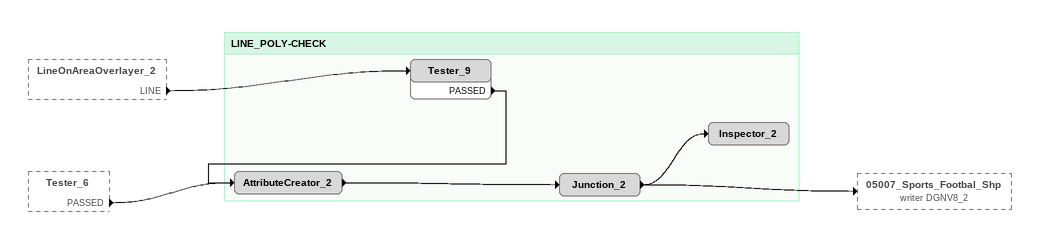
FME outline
LineOnAreaOverlayer_2 [outside]
    LINE -> Tester_9
Tester_6 [outside]
    PASSED -> AttributeCreator_2

Bookmark: LINE_POLY-CHECK
Tester_9
    PASSED -> AttributeCreator_2
AttributeCreator_2
    -> Junction_2
Junction_2
    -> Inspector_2
    -> 05007_Sports_Footbal_Shp (writer DGNV8_2)
Inspector_2
